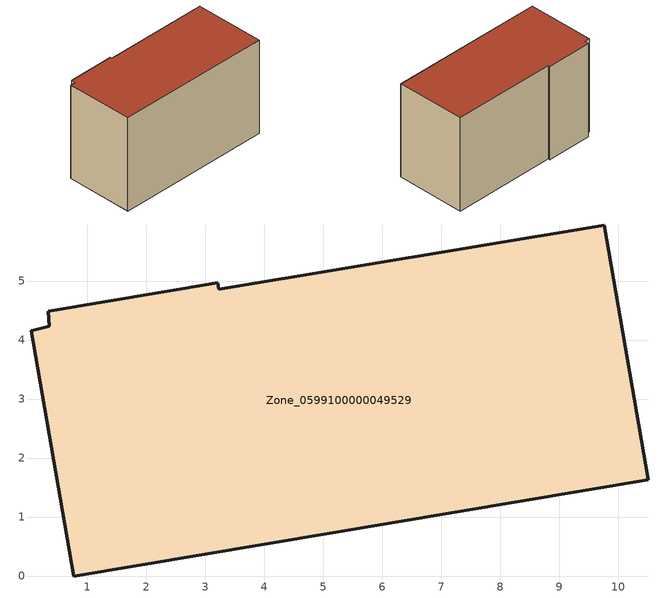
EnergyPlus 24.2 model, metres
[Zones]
Zone_0599100000049529
 floor ground (C_G): 0.35,4.23 0.33,4.49 3.21,4.97 3.23,4.86 9.76,5.95 10.51,1.63 0.77,0 0.05,4.16 z0
 wall outside (C_F): 10.51,1.63 9.76,5.95 3.23,4.86 3.21,4.97 0.33,4.49 0.35,4.23 0.05,4.16 0.77,0 10.51,1.63 z0:6.08
 roof outside (C_R): 0.33,4.49 0.35,4.23 0.05,4.16 0.77,0 10.51,1.63 9.76,5.95 3.23,4.86 3.21,4.97 z6.08
[BUILDING]
Pand.0599100000049529: North Axis=0; Terrain=City; Loads Convergence Tolerance Value=0.04; Temperature Convergence Tolerance Value=0.4; Solar Distribution=FullExterior; Maximum Number of Warmup Days=25; Minimum Number of Warmup Days=1
[Site:Location]
Rotterdam.The.Hague.AP_ZH_NLD Design_Conditions: Latitude=51.96; Longitude=4.45; Time Zone=1; Elevation=-4.5
[SITE:GROUNDTEMPERATURE:BUILDINGSURFACE]
18, 18, 18, 18, 18, 18, 18, 18, 18, 18, 18, 18
[MATERIAL] Thermal Absorptance=0.9; Solar Absorptance=0.7; Visible Absorptance=0.7
Name | Roughness | Thickness | Conductivity | Density | Specific Heat
G.TC.1946 | MediumSmooth | 0.15 | 1 | 540 | 1210
F.TC.1946 | Rough | 0.3 | 0.857143 | 1920 | 840
R.TC.1946 | MediumRough | 0.2 | 0.909091 | 1500 | 1000
[CONSTRUCTION]
C_G: G.TC.1946
C_F: F.TC.1946
C_R: R.TC.1946
[ZONE]
Zone_0599100000049529: Type=1; Multiplier=1; Ceiling Height=Autocalculate; Volume=Autocalculate; Floor Area=autocalculate; Part of Total Floor Area=Yes
[ZONEINFILTRATION:DESIGNFLOWRATE]
Infil_Zone_0599100000049529: Zone or ZoneList or Space or SpaceList=Zone_0599100000049529; Schedule=AlwaysOn; Design Flow Rate Calculation Method=Flow/Area; Flow Rate per Floor Area=0.003; Constant Term Coefficient=1; Temperature Term Coefficient=0; Velocity Term Coefficient=0; Velocity Squared Term Coefficient=0
[HVACTEMPLATE:ZONE:IDEALLOADSAIRSYSTEM]
Zone_0599100000049529: Maximum Heating Supply Air Temperature=50; Minimum Cooling Supply Air Temperature=13; Maximum Heating Supply Air Humidity Ratio=0.0156; Minimum Cooling Supply Air Humidity Ratio=0.0077; Heating Limit=NoLimit; Cooling Limit=NoLimit; Dehumidification Control Type=ConstantSensibleHeatRatio; Cooling Sensible Heat Ratio=0.7; Dehumidification Setpoint=60; Humidification Control Type=None; Humidification Setpoint=30; Outdoor Air Method=None; Outdoor Air Flow Rate per Person=0.00944; Outdoor Air Flow Rate per Zone Floor Area=0; Outdoor Air Flow Rate per Zone=0; Demand Controlled Ventilation Type=None; Outdoor Air Economizer Type=NoEconomizer; Heat Recovery Type=None; Sensible Heat Recovery Effectiveness=0.7; Latent Heat Recovery Effectiveness=0.65
[ZONECONTROL:THERMOSTAT]
ThermostatControl_Zone_0599100000049529: Zone or ZoneList=Zone_0599100000049529; Control Type Schedule=DualSetpointControlType; Control 1=Thermostat_Zone_0599100000049529; Temperature Difference Between Cutout And Setpoint=0
[THERMOSTATSETPOINT:DUALSETPOINT]
Thermostat_Zone_0599100000049529: Heating Setpoint Temperature Schedule=HeatingSetpoint_Zone_0599100000049529; Cooling Setpoint Temperature Schedule=CoolingSetpoint_Zone_0599100000049529
[SCHEDULE:COMPACT]
HeatingSetpoint_Zone_0599100000049529: Through: 12/31, For: AllDays, Until: 24:00, 21
CoolingSetpoint_Zone_0599100000049529: Through: 12/31, For: AllDays, Until: 24:00, 24
DualSetpointControlType: Through: 12/31, For: AllDays, Until: 24:00, 4
AlwaysOn: Through: 12/31, For: AllDays, Until: 24:00, 1
